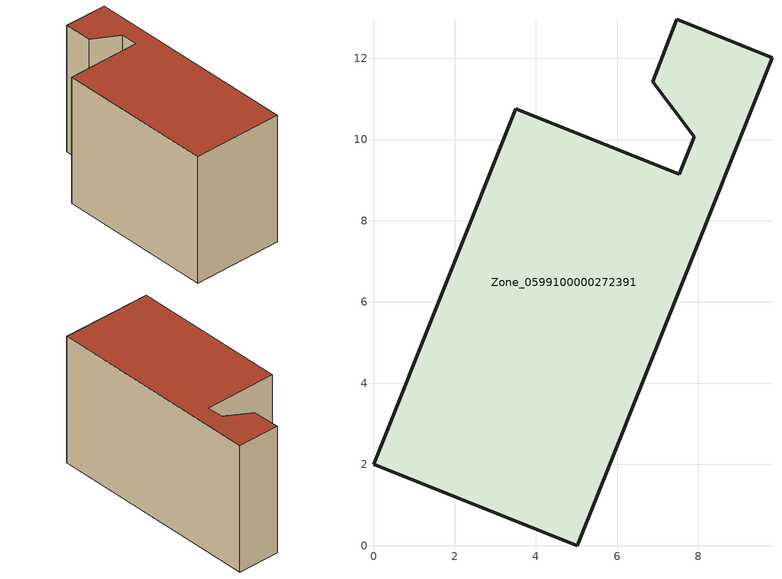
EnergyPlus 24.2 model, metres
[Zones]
Zone_0599100000272391
 floor ground (C_G): 0,2.01 3.5,10.76 7.53,9.15 7.9,10.07 6.88,11.42 7.47,12.96 9.81,12.02 5.01,0 z0.35
 wall outside (C_F): 3.5,10.76 0,2.01 5.01,0 9.81,12.02 7.47,12.96 6.88,11.42 7.9,10.07 7.53,9.15 3.5,10.76 z0.35:8.13
 roof outside (C_R): 6.88,11.42 7.9,10.07 7.53,9.15 3.5,10.76 0,2.01 5.01,0 9.81,12.02 7.47,12.96 z8.13
[BUILDING]
Pand.0599100000272391: North Axis=0; Terrain=City; Loads Convergence Tolerance Value=0.04; Temperature Convergence Tolerance Value=0.4; Solar Distribution=FullExterior; Maximum Number of Warmup Days=25; Minimum Number of Warmup Days=1
[Site:Location]
Rotterdam.The.Hague.AP_ZH_NLD Design_Conditions: Latitude=51.96; Longitude=4.45; Time Zone=1; Elevation=-4.5
[SITE:GROUNDTEMPERATURE:BUILDINGSURFACE]
18, 18, 18, 18, 18, 18, 18, 18, 18, 18, 18, 18
[MATERIAL] Thermal Absorptance=0.9; Solar Absorptance=0.7; Visible Absorptance=0.7
Name | Roughness | Thickness | Conductivity | Density | Specific Heat
G.TI.1975-1991 | MediumSmooth | 0.15 | 0.288461 | 540 | 1210
F.TI.1975-1991 | Rough | 0.3 | 0.230769 | 1920 | 840
R.TI.1975-1991 | MediumRough | 0.2 | 0.153846 | 1500 | 1000
[CONSTRUCTION]
C_G: G.TI.1975-1991
C_F: F.TI.1975-1991
C_R: R.TI.1975-1991
[ZONE]
Zone_0599100000272391: Type=1; Multiplier=1; Ceiling Height=Autocalculate; Volume=Autocalculate; Floor Area=autocalculate; Part of Total Floor Area=Yes
[ZONEINFILTRATION:DESIGNFLOWRATE]
Infil_Zone_0599100000272391: Zone or ZoneList or Space or SpaceList=Zone_0599100000272391; Schedule=AlwaysOn; Design Flow Rate Calculation Method=Flow/Area; Flow Rate per Floor Area=0.003; Constant Term Coefficient=1; Temperature Term Coefficient=0; Velocity Term Coefficient=0; Velocity Squared Term Coefficient=0
[HVACTEMPLATE:ZONE:IDEALLOADSAIRSYSTEM]
Zone_0599100000272391: Maximum Heating Supply Air Temperature=50; Minimum Cooling Supply Air Temperature=13; Maximum Heating Supply Air Humidity Ratio=0.0156; Minimum Cooling Supply Air Humidity Ratio=0.0077; Heating Limit=NoLimit; Cooling Limit=NoLimit; Dehumidification Control Type=ConstantSensibleHeatRatio; Cooling Sensible Heat Ratio=0.7; Dehumidification Setpoint=60; Humidification Control Type=None; Humidification Setpoint=30; Outdoor Air Method=None; Outdoor Air Flow Rate per Person=0.00944; Outdoor Air Flow Rate per Zone Floor Area=0; Outdoor Air Flow Rate per Zone=0; Demand Controlled Ventilation Type=None; Outdoor Air Economizer Type=NoEconomizer; Heat Recovery Type=None; Sensible Heat Recovery Effectiveness=0.7; Latent Heat Recovery Effectiveness=0.65
[ZONECONTROL:THERMOSTAT]
ThermostatControl_Zone_0599100000272391: Zone or ZoneList=Zone_0599100000272391; Control Type Schedule=DualSetpointControlType; Control 1=Thermostat_Zone_0599100000272391; Temperature Difference Between Cutout And Setpoint=0
[THERMOSTATSETPOINT:DUALSETPOINT]
Thermostat_Zone_0599100000272391: Heating Setpoint Temperature Schedule=HeatingSetpoint_Zone_0599100000272391; Cooling Setpoint Temperature Schedule=CoolingSetpoint_Zone_0599100000272391
[SCHEDULE:COMPACT]
HeatingSetpoint_Zone_0599100000272391: Through: 12/31, For: AllDays, Until: 24:00, 21
CoolingSetpoint_Zone_0599100000272391: Through: 12/31, For: AllDays, Until: 24:00, 24
DualSetpointControlType: Through: 12/31, For: AllDays, Until: 24:00, 4
AlwaysOn: Through: 12/31, For: AllDays, Until: 24:00, 1
